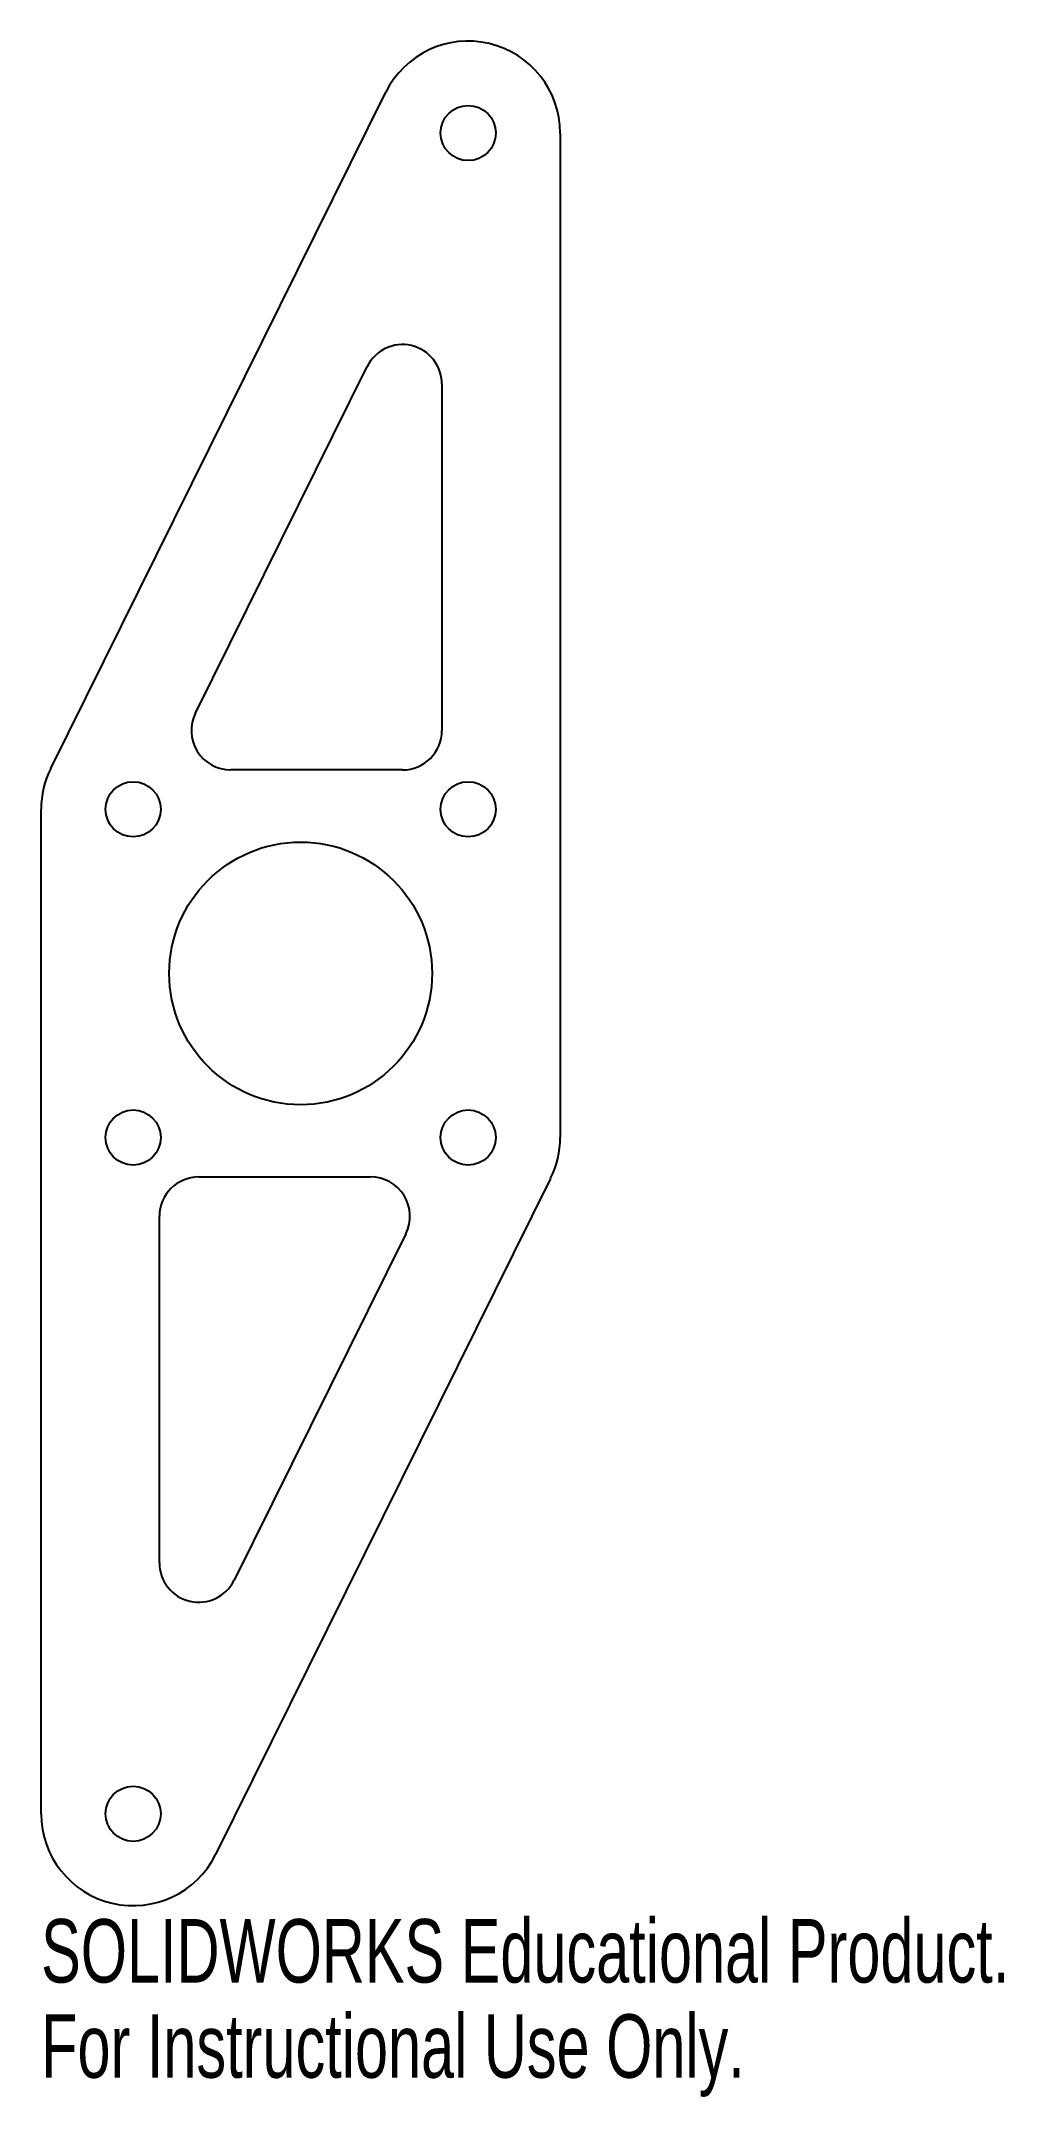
# Model space of a CAD drawing. Header units: millimetres. Extents: x -20 to 54, y -86 to 71.
import ezdxf

# ---------------------------------------------------------------- set-up
doc = ezdxf.new("R2010")
doc.units = ezdxf.units.MM
doc.styles.add('SLDTEXTSTYLE0', font='TXT', dxfattribs={"width": 0.7})

msp = doc.modelspace()

# ---------------------------------------------------------------- linework, layer by layer
at = {"color": 7, "linetype": 'Continuous', "lineweight": 25}
for p, q in [((-19.02, 15.61), (6.48, 67.11)), ((19.75, 64), (19.75, -12.5)), ((-8, 19.83), (5.06, 46.22)), ((10.75, 44.89), (10.75, 18.5)), ((7.75, 15.5), (-5.32, 15.5)), ((-19.75, -64), (-19.75, 12.5)), ((-7.75, -15.5), (5.32, -15.5)), ((19.02, -15.61), (-6.48, -67.11)), ((-10.75, -44.89), (-10.75, -18.5)), ((8, -19.83), (-5.06, -46.22))]:
    msp.add_line(p, q, dxfattribs=at)
for centre, radius in [((12.75, 64), 2.1), ((-12.75, 12.5), 2.1), ((12.75, 12.5), 2.1), ((0, 0), 10), ((-12.75, -12.5), 2.1), ((12.75, -12.5), 2.1), ((-12.75, -64), 2.1)]:
    msp.add_circle(centre, radius, dxfattribs=at)
for centre, radius, start, end in [((12.75, 64), 7, 0, 153.6579), ((7.75, 44.89), 3, 0, 153.6579), ((-5.32, 18.5), 3, 153.6579, 270), ((7.75, 18.5), 3, 270, 0), ((-12.75, 12.5), 7, 153.6579, 180), ((12.75, -12.5), 7, 333.6579, 0), ((-7.75, -18.5), 3, 90, 180), ((5.32, -18.5), 3, 333.6579, 90), ((-7.75, -44.89), 3, 180, 333.6579), ((-12.75, -64), 7, 180, 333.6579)]:
    msp.add_arc(centre, radius, start, end, dxfattribs=at)

# ---------------------------------------------------------------- texts
at = {"color": 7, "linetype": 'Continuous', "char_height": 4.8336, "attachment_point": 1, "style": 'SLDTEXTSTYLE0'}
for s, insert in [('SOLIDWORKS Educational Product.', (-19.75, -72.02)), ('For Instructional Use Only.', (-19.75, -79.27))]:
    msp.add_mtext(s, dxfattribs=dict(at, insert=insert))

doc.saveas('drawing.dxf')
